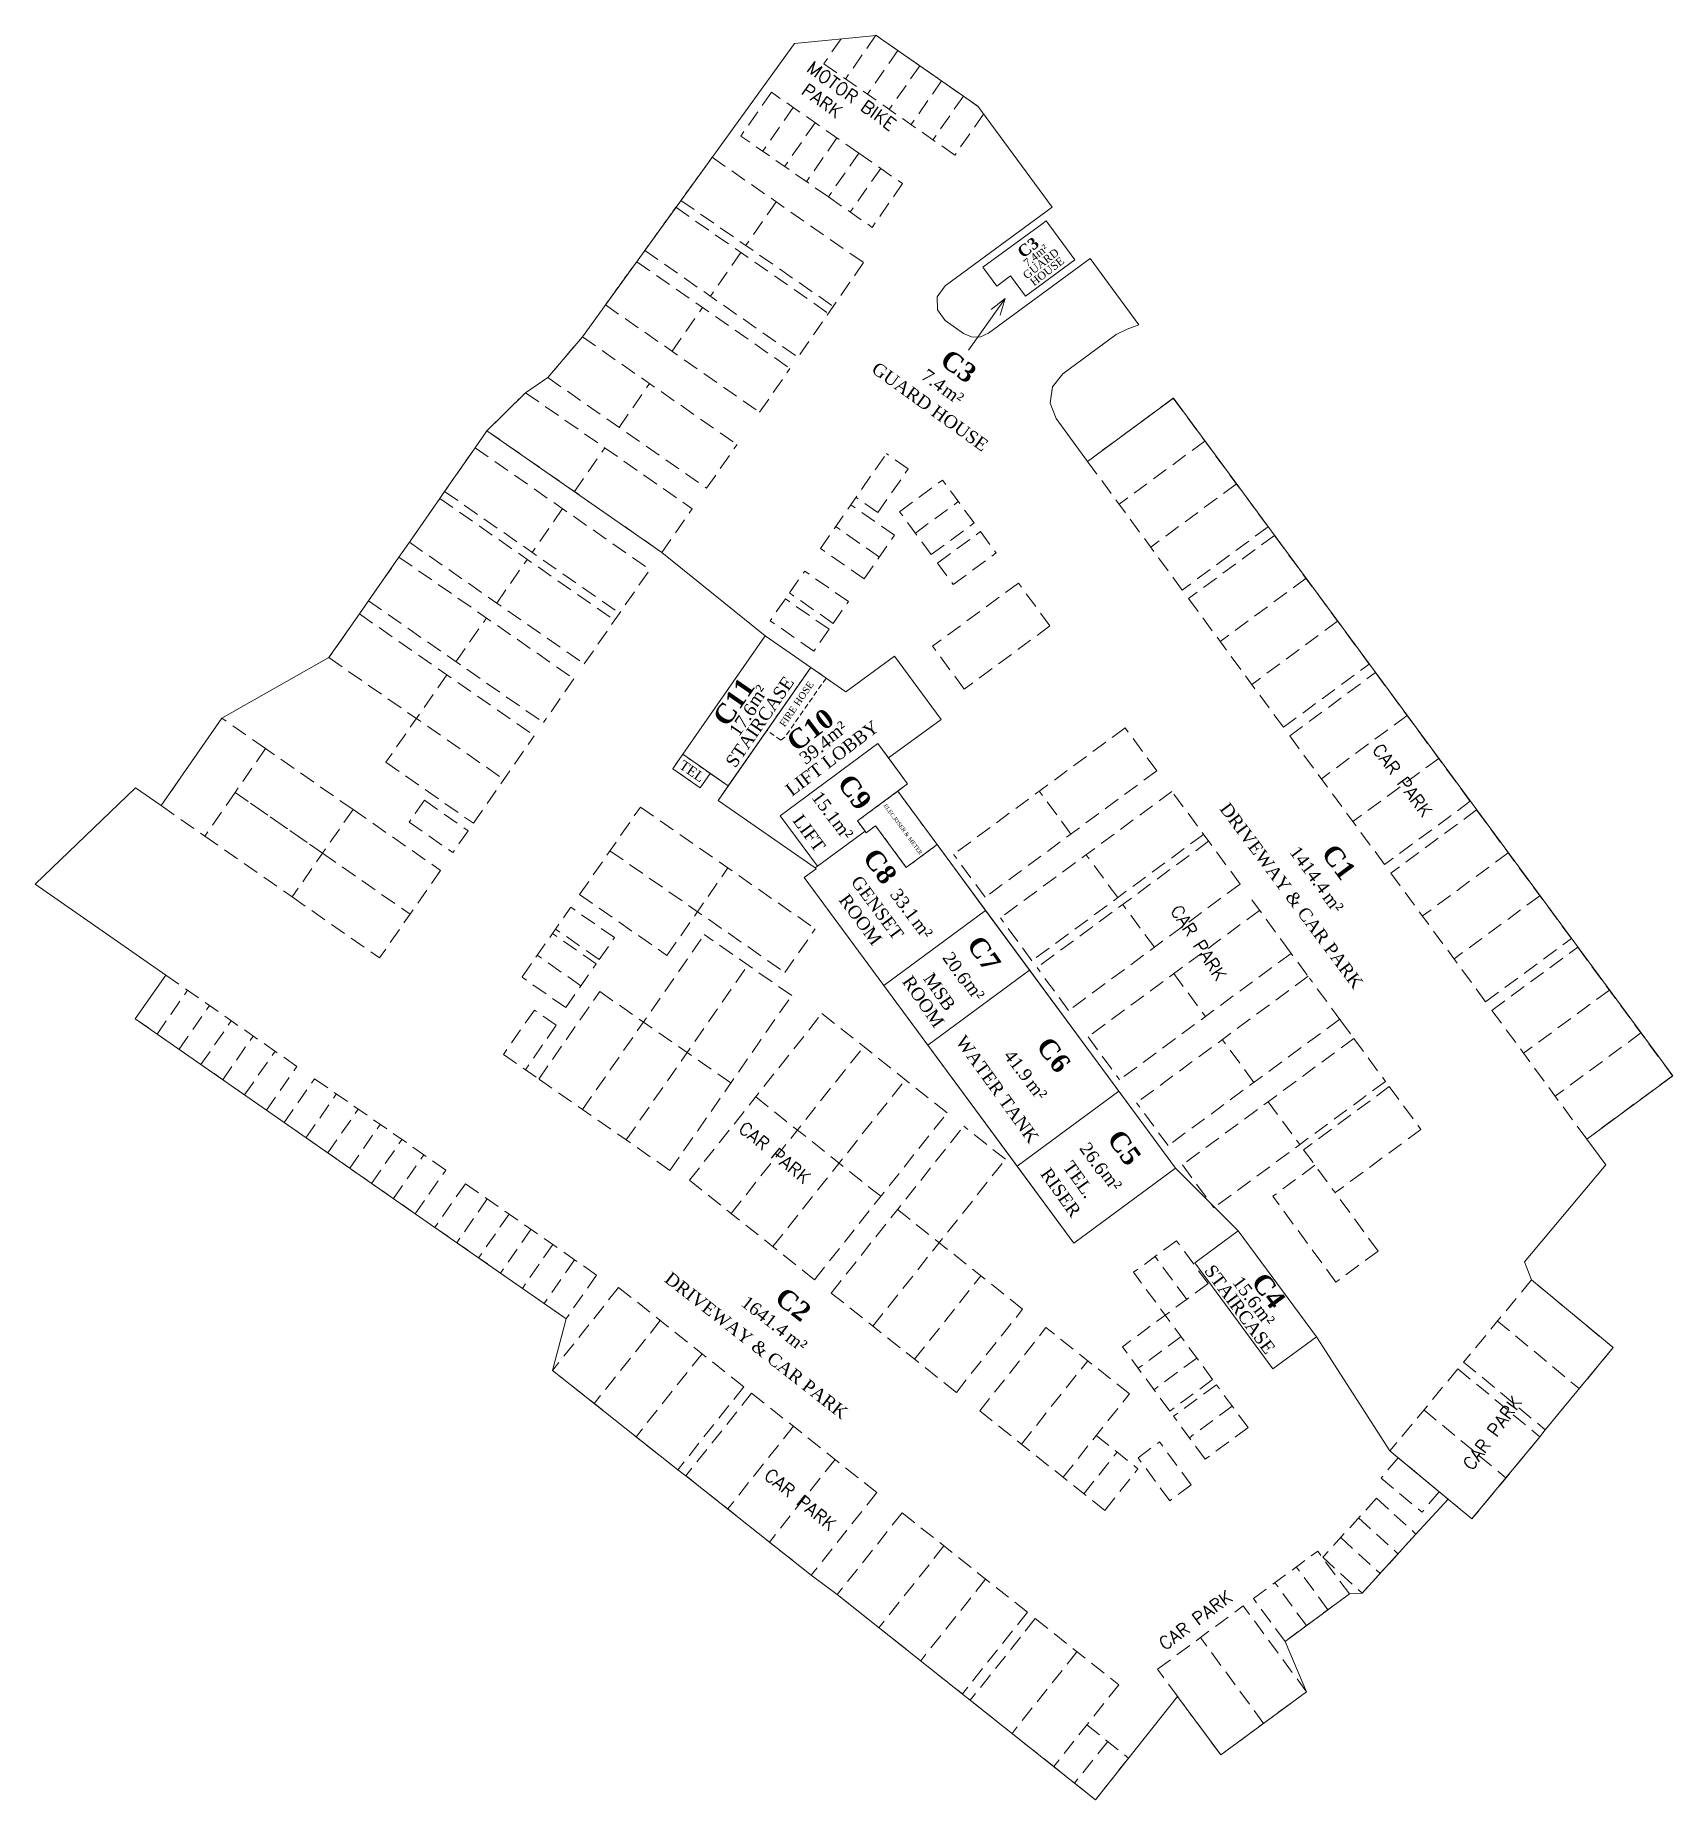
# Model space of a CAD drawing. Extents: x 2072572 to 2072648.8, y 5164925.4 to 5165008.2.
import ezdxf
from ezdxf.enums import TextEntityAlignment as Align

# ---------------------------------------------------------------- set-up
doc = ezdxf.new("R2010")
doc.units = 0
doc.header["$MEASUREMENT"] = 0
doc.linetypes.add('DASHED2', pattern=[0.375, 0.25, -0.125])
doc.linetypes.add('HIDDEN', pattern=[0.375, 0.25, -0.125])
for name, color, linetype, lineweight in [('COMMON', 2, 'CONTINUOUS', 15), ('COMMON_AREA', 7, 'CONTINUOUS', 15), ('COMMON_DECS', 7, 'CONTINUOUS', 15), ('COMMON_NO', 7, 'CONTINUOUS', 15), ('M2', 7, 'CONTINUOUS', 15), ('NON_PROMINENT_COMMON', 7, 'DASHED2', 15), ('TEXT_COMMON', 7, 'CONTINUOUS', 15)]:
    doc.layers.add(name, color=color, linetype=linetype, lineweight=lineweight)
doc.styles.add('Text', font='ROMANS.SHX', dxfattribs={"height": 0.15})
doc.styles.add('TIMESROMAN-B', font='timesbd.ttf')
doc.styles.add('TIMESROMAN-R', font='times.ttf')

msp = doc.modelspace()

# ---------------------------------------------------------------- linework, layer by layer
at = {"layer": 'COMMON', "elevation": 15.35, "flags": 128}
for points in [[(2072606.213, 5164980.062), (2072608.347, 5164978.577), (2072609.065, 5164978.077), (2072609.999, 5164977.426), (2072612.276, 5164979.103), (2072614.463, 5164976.134), (2072611.993, 5164974.328), (2072612.894, 5164973.106), (2072612.431, 5164972.765), (2072625.466, 5164955.073), (2072628.406, 5164952.135), (2072632.075, 5164947.155), (2072635.527, 5164941.81), (2072639.377, 5164938.619), (2072642.568, 5164942.469), (2072642.813, 5164942.805), (2072646.004, 5164946.655), (2072642.173, 5164949.829), (2072641.845, 5164950.676), (2072645.657, 5164955.236), (2072644.772, 5164956.44), (2072648.797, 5164959.406), (2072625.366, 5164991.206), (2072621.341, 5164988.24), (2072619.858, 5164990.253), (2072619.575, 5164990.976), (2072619.691, 5164991.744), (2072620.176, 5164992.35), (2072622.677, 5164994.193), (2072622.677, 5164994.193), (2072622.677, 5164994.193), (2072623.201, 5164994.446), (2072623.747, 5164994.647), (2072621.452, 5164997.762), (2072616.689, 5164994.253), (2072616.282, 5164994.076), (2072615.884, 5164994.081), (2072615.519, 5164994.241), (2072614.658, 5164994.849), (2072614.288, 5164995.347), (2072614.282, 5164995.967), (2072614.649, 5164996.476), (2072619.672, 5165000.177), (2072616.183, 5165004.913), (2072611.415, 5165008.233), (2072607.586, 5165007.853), (2072607.586, 5165007.853), (2072597.63, 5164994.086), (2072596.003, 5164992.172), (2072594.964, 5164991.464), (2072593.151, 5164989.68), (2072593.151, 5164989.68), (2072601.358, 5164983.966)], [(2072619.19, 5164999.377), (2072616.42, 5164997.354), (2072617.072, 5164996.469), (2072617.728, 5164996.952), (2072618.431, 5164995.998), (2072620.742, 5164997.7), (2072619.395, 5164999.528), (2072619.19, 5164999.377)], [(2072604.001, 5164972.335), (2072608.551, 5164969.168), (2072608.557, 5164969.172), (2072608.595, 5164969.119), (2072608.044, 5164968.713), (2072620.687, 5164951.553), (2072625.466, 5164955.073), (2072628.406, 5164952.135), (2072626.37, 5164950.634), (2072630.038, 5164945.655), (2072632.075, 5164947.155), (2072635.527, 5164941.81), (2072635.912, 5164941.491), (2072637.837, 5164939.896), (2072638.254, 5164939.55), (2072636.748, 5164937.901), (2072634.219, 5164935.132), (2072633.622, 5164935.095), (2072630.603, 5164932.871), (2072631.611, 5164930.508), (2072627.586, 5164927.542), (2072625.56, 5164930.291), (2072621.707, 5164925.441), (2072609.59, 5164935.069), (2072608.365, 5164935.976), (2072602.492, 5164940.642), (2072602.105, 5164940.918), (2072596.233, 5164945.584), (2072596.863, 5164948.009), (2072590.708, 5164952.294), (2072589.788, 5164952.936), (2072583.632, 5164957.221), (2072582.804, 5164957.798), (2072576.649, 5164962.083), (2072578.077, 5164964.135), (2072571.955, 5164968.397), (2072576.664, 5164972.917), (2072577.856, 5164972.087), (2072580.713, 5164976.191), (2072585.737, 5164979.032), (2072587.166, 5164981.083), (2072587.594, 5164981.698), (2072589.022, 5164983.75), (2072589.509, 5164984.448), (2072590.937, 5164986.5), (2072591.166, 5164986.828), (2072592.594, 5164988.88), (2072593.151, 5164989.68), (2072601.358, 5164983.966), (2072606.213, 5164980.062), (2072602.339, 5164974.498), (2072601.867, 5164973.821), (2072603.156, 5164972.924), (2072603.627, 5164973.601), (2072604.473, 5164973.012)], [(2072606.213, 5164980.062), (2072608.347, 5164978.577), (2072604.473, 5164973.012), (2072602.339, 5164974.498), (2072606.213, 5164980.062)], [(2072608.551, 5164969.168), (2072604.001, 5164972.335), (2072608.347, 5164978.577), (2072609.999, 5164977.426), (2072612.276, 5164979.103), (2072614.463, 5164976.134), (2072611.993, 5164974.328), (2072611.5, 5164974.998), (2072606.911, 5164971.617), (2072608.661, 5164969.242), (2072608.551, 5164969.168)], [(2072606.911, 5164971.617), (2072611.5, 5164974.998), (2072612.894, 5164973.106), (2072610.539, 5164971.371), (2072610.895, 5164970.888), (2072608.661, 5164969.242)], [(2072616.553, 5164967.17), (2072614.279, 5164970.257), (2072612.829, 5164969.189), (2072611.389, 5164971.144), (2072610.947, 5164970.817), (2072610.895, 5164970.888), (2072608.661, 5164969.242), (2072608.557, 5164969.172), (2072608.595, 5164969.119), (2072608.044, 5164968.713), (2072611.775, 5164963.649)], [(2072613.838, 5164960.849), (2072611.775, 5164963.649), (2072616.553, 5164967.17), (2072618.616, 5164964.37), (2072613.838, 5164960.849)], [(2072618.027, 5164955.163), (2072622.805, 5164958.684), (2072618.616, 5164964.37), (2072613.838, 5164960.849), (2072618.027, 5164955.163)], [(2072622.805, 5164958.684), (2072618.027, 5164955.163), (2072620.687, 5164951.553), (2072625.466, 5164955.073), (2072622.805, 5164958.684)], [(2072630.038, 5164945.655), (2072632.075, 5164947.155), (2072628.406, 5164952.135), (2072626.37, 5164950.634)]]:
    msp.add_lwpolyline(points, close=True, dxfattribs=at)
at = {"layer": 'NON_PROMINENT_COMMON', "linetype": 'HIDDEN', "ltscale": 3}
for p, q in [((2072609.771, 5165008.073, 8.48), (2072608.953, 5165006.899, 8.48)), ((2072609.771, 5165008.073, 8.48), (2072608.953, 5165006.899, 8.48)), ((2072611.408, 5165008.236, 8.48), (2072609.979, 5165006.184, 8.48)), ((2072611.408, 5165008.236, 8.48), (2072609.979, 5165006.184, 8.48)), ((2072616.176, 5165004.916, 8.48), (2072611.408, 5165008.236, 8.48)), ((2072612.433, 5165007.522, 8.48), (2072611.005, 5165005.47, 8.48)), ((2072612.433, 5165007.522, 8.48), (2072611.005, 5165005.47, 8.48)), ((2072615.108, 5165002.613, 8.48), (2072608.953, 5165006.899, 8.48)), ((2072613.459, 5165006.808, 8.48), (2072612.031, 5165004.756, 8.48)), ((2072613.459, 5165006.808, 8.48), (2072612.031, 5165004.756, 8.48)), ((2072606.499, 5165005.561, 8.48), (2072605.071, 5165003.509, 8.48)), ((2072606.499, 5165005.561, 8.48), (2072605.071, 5165003.509, 8.48)), ((2072610.602, 5165002.704, 8.48), (2072606.499, 5165005.561, 8.48)), ((2072614.485, 5165006.093, 8.48), (2072613.057, 5165004.042, 8.48)), ((2072614.485, 5165006.093, 8.48), (2072613.057, 5165004.042, 8.48)), ((2072607.525, 5165004.847, 8.48), (2072606.096, 5165002.795, 8.48)), ((2072607.525, 5165004.847, 8.48), (2072606.096, 5165002.795, 8.48)), ((2072615.511, 5165005.379, 8.48), (2072614.083, 5165003.327, 8.48)), ((2072615.511, 5165005.379, 8.48), (2072614.083, 5165003.327, 8.48)), ((2072608.551, 5165004.133, 8.48), (2072607.122, 5165002.081, 8.48)), ((2072608.551, 5165004.133, 8.48), (2072607.122, 5165002.081, 8.48)), ((2072616.452, 5165004.542, 8.48), (2072615.108, 5165002.613, 8.48)), ((2072616.452, 5165004.542, 8.48), (2072615.108, 5165002.613, 8.48)), ((2072609.174, 5165000.652, 8.48), (2072605.071, 5165003.509, 8.48)), ((2072609.577, 5165003.418, 8.48), (2072608.148, 5165001.367, 8.48)), ((2072609.577, 5165003.418, 8.48), (2072608.148, 5165001.367, 8.48)), ((2072603.72, 5165002.515, 8.48), (2072610.827, 5164997.567, 8.48)), ((2072610.602, 5165002.704, 8.48), (2072609.174, 5165000.652, 8.48)), ((2072610.602, 5165002.704, 8.48), (2072609.174, 5165000.652, 8.48)), ((2072610.602, 5165002.704, 8.48), (2072609.174, 5165000.652, 8.48)), ((2072610.602, 5165002.704, 8.48), (2072612.654, 5165001.276, 8.48)), ((2072611.628, 5165001.99, 8.48), (2072610.2, 5164999.938, 8.48)), ((2072609.174, 5165000.652, 8.48), (2072611.226, 5164999.224, 8.48)), ((2072612.654, 5165001.276, 8.48), (2072611.226, 5164999.224, 8.48)), ((2072602.022, 5165000.164, 8.48), (2072609.17, 5164995.187, 8.48)), ((2072602.256, 5165000.489, 8.48), (2072609.399, 5164995.515, 8.48)), ((2072606.724, 5165000.424, 8.48), (2072605.296, 5164998.372, 8.48)), ((2072600.557, 5164998.138, 8.48), (2072607.742, 5164993.135, 8.48)), ((2072600.178, 5164997.613, 8.48), (2072607.372, 5164992.604, 8.48)), ((2072605.067, 5164998.044, 8.48), (2072603.639, 5164995.992, 8.48)), ((2072610.827, 5164997.567, 8.48), (2072607.62, 5164992.961, 8.48)), ((2072598.713, 5164995.586, 8.48), (2072605.943, 5164990.552, 8.48)), ((2072601.84, 5164993.409, 8.48), (2072603.269, 5164995.461, 8.48)), ((2072596.003, 5164992.172, 8.48), (2072597.63, 5164994.086, 8.48)), ((2072597.63, 5164994.086, 8.48), (2072604.886, 5164989.034, 8.48)), ((2072605.943, 5164990.552, 8.48), (2072607.372, 5164992.604, 8.48)), ((2072596.003, 5164992.172, 8.48), (2072603.458, 5164986.982, 8.48)), ((2072599.354, 5164989.839, 8.48), (2072600.783, 5164991.891, 8.48)), ((2072594.964, 5164991.464, 8.48), (2072602.787, 5164986.018, 8.48)), ((2072625.36, 5164991.21, 8.48), (2072621.335, 5164988.244, 8.48)), ((2072629.808, 5164985.171, 8.48), (2072625.359, 5164991.209, 8.48)), ((2072593.151, 5164989.68, 8.48), (2072601.358, 5164983.966, 8.48)), ((2072603.458, 5164986.982, 8.48), (2072604.886, 5164989.034, 8.48)), ((2072626.843, 5164989.197, 8.48), (2072622.818, 5164986.231, 8.48)), ((2072592.594, 5164988.88, 8.48), (2072591.166, 5164986.828, 8.48)), ((2072592.594, 5164988.88, 8.48), (2072600.801, 5164983.166, 8.48)), ((2072597.255, 5164986.823, 8.48), (2072598.683, 5164988.875, 8.48)), ((2072597.255, 5164986.823, 8.48), (2072598.683, 5164988.875, 8.48)), ((2072608.801, 5164984.155, 8.48), (2072611.899, 5164988.605, 8.48)), ((2072612.925, 5164987.891, 8.48), (2072611.899, 5164988.605, 8.48)), ((2072625.782, 5164982.205, 8.48), (2072621.334, 5164988.243, 8.48)), ((2072611.496, 5164985.839, 8.48), (2072612.925, 5164987.891, 8.48)), ((2072612.517, 5164985.881, 8.48), (2072614.53, 5164987.364, 8.48)), ((2072616.013, 5164985.352, 8.48), (2072614.53, 5164987.364, 8.48)), ((2072591.166, 5164986.828, 8.48), (2072599.372, 5164981.114, 8.48)), ((2072611.496, 5164985.839, 8.48), (2072610.47, 5164986.553, 8.48)), ((2072628.326, 5164987.184, 8.48), (2072624.3, 5164984.218, 8.48)), ((2072589.509, 5164984.448, 8.48), (2072590.937, 5164986.5, 8.48)), ((2072590.937, 5164986.5, 8.48), (2072599.144, 5164980.786, 8.48)), ((2072596.698, 5164986.023, 8.48), (2072595.269, 5164983.971, 8.48)), ((2072601.358, 5164983.966, 8.48), (2072602.787, 5164986.018, 8.48)), ((2072612.281, 5164984.778, 8.48), (2072610.229, 5164986.207, 8.48)), ((2072614, 5164983.869, 8.48), (2072612.517, 5164985.881, 8.48)), ((2072613.259, 5164984.875, 8.48), (2072615.271, 5164986.358, 8.48)), ((2072611.567, 5164983.752, 8.48), (2072609.515, 5164985.181, 8.48)), ((2072614, 5164983.869, 8.48), (2072616.013, 5164985.352, 8.48)), ((2072614.295, 5164983.468, 8.48), (2072616.308, 5164984.951, 8.48)), ((2072616.308, 5164984.951, 8.48), (2072617.049, 5164983.945, 8.48)), ((2072629.809, 5164985.171, 8.48), (2072625.783, 5164982.206, 8.48)), ((2072629.809, 5164985.171, 8.48), (2072625.783, 5164982.206, 8.48)), ((2072589.509, 5164984.448, 8.48), (2072597.715, 5164978.734, 8.48)), ((2072610.852, 5164982.727, 8.48), (2072608.801, 5164984.155, 8.48)), ((2072610.852, 5164982.727, 8.48), (2072612.281, 5164984.778, 8.48)), ((2072630.105, 5164984.769, 8.48), (2072626.08, 5164981.803, 8.48)), ((2072630.104, 5164984.768, 8.48), (2072634.553, 5164978.73, 8.48)), ((2072587.594, 5164981.698, 8.48), (2072589.022, 5164983.75, 8.48)), ((2072589.022, 5164983.75, 8.48), (2072597.229, 5164978.036, 8.48)), ((2072593.612, 5164981.591, 8.48), (2072595.041, 5164983.643, 8.48)), ((2072614.295, 5164983.468, 8.48), (2072615.037, 5164982.462, 8.48)), ((2072615.037, 5164982.462, 8.48), (2072617.049, 5164983.945, 8.48)), ((2072597.715, 5164978.734, 8.48), (2072600.735, 5164983.072, 8.48)), ((2072607.347, 5164982.068, 8.48), (2072608.061, 5164983.093, 8.48)), ((2072610.113, 5164981.665, 8.48), (2072608.061, 5164983.093, 8.48)), ((2072618.089, 5164982.534, 8.48), (2072614.064, 5164979.568, 8.48)), ((2072619.572, 5164980.521, 8.48), (2072618.089, 5164982.534, 8.48)), ((2072631.588, 5164982.756, 8.48), (2072627.563, 5164979.79, 8.48)), ((2072587.594, 5164981.698, 8.48), (2072595.801, 5164975.984, 8.48)), ((2072607.155, 5164981.792, 8.48), (2072606.441, 5164980.766, 8.48)), ((2072609.207, 5164980.363, 8.48), (2072607.155, 5164981.792, 8.48)), ((2072609.399, 5164980.639, 8.48), (2072607.347, 5164982.068, 8.48)), ((2072609.399, 5164980.639, 8.48), (2072610.113, 5164981.665, 8.48)), ((2072626.079, 5164981.802, 8.48), (2072630.528, 5164975.764, 8.48)), ((2072587.166, 5164981.083, 8.48), (2072585.737, 5164979.032, 8.48)), ((2072587.166, 5164981.083, 8.48), (2072595.373, 5164975.369, 8.48)), ((2072591.697, 5164978.841, 8.48), (2072593.126, 5164980.893, 8.48)), ((2072608.492, 5164979.337, 8.48), (2072606.441, 5164980.766, 8.48)), ((2072633.071, 5164980.744, 8.48), (2072629.046, 5164977.778, 8.48)), ((2072609.207, 5164980.363, 8.48), (2072608.492, 5164979.337, 8.48)), ((2072619.572, 5164980.521, 8.48), (2072615.546, 5164977.555, 8.48)), ((2072615.546, 5164977.555, 8.48), (2072614.064, 5164979.568, 8.48)), ((2072585.737, 5164979.032, 8.48), (2072593.944, 5164973.318, 8.48)), ((2072591.269, 5164978.226, 8.48), (2072588.412, 5164974.123, 8.48)), ((2072630.529, 5164975.765, 8.48), (2072634.554, 5164978.731, 8.48)), ((2072630.825, 5164975.362, 8.48), (2072634.851, 5164978.328, 8.48)), ((2072639.298, 5164972.289, 8.48), (2072634.85, 5164978.328, 8.48)), ((2072597.229, 5164978.036, 8.48), (2072595.801, 5164975.984, 8.48)), ((2072636.333, 5164976.316, 8.48), (2072632.308, 5164973.35, 8.48)), ((2072592.516, 5164971.266, 8.48), (2072595.373, 5164975.369, 8.48)), ((2072623.099, 5164975.734, 8.48), (2072615.048, 5164969.802, 8.48)), ((2072624.582, 5164973.721, 8.48), (2072623.099, 5164975.734, 8.48)), ((2072635.273, 5164969.324, 8.48), (2072630.824, 5164975.362, 8.48)), ((2072588.412, 5164974.123, 8.48), (2072592.516, 5164971.266, 8.48)), ((2072637.816, 5164974.303, 8.48), (2072633.791, 5164971.337, 8.48)), ((2072624.582, 5164973.721, 8.48), (2072616.531, 5164967.79, 8.48)), ((2072625.295, 5164972.753, 8.48), (2072617.244, 5164966.821, 8.48)), ((2072620.556, 5164970.755, 8.48), (2072619.073, 5164972.768, 8.48)), ((2072628.498, 5164968.406, 8.48), (2072625.295, 5164972.753, 8.48)), ((2072577.856, 5164972.087, 8.48), (2072579.908, 5164970.659, 8.48)), ((2072586.868, 5164971.905, 8.48), (2072584.011, 5164967.802, 8.48)), ((2072586.868, 5164971.905, 8.48), (2072590.972, 5164969.048, 8.48)), ((2072590.215, 5164972.337, 8.48), (2072589.501, 5164971.312, 8.48)), ((2072590.215, 5164972.337, 8.48), (2072592.267, 5164970.909, 8.48)), ((2072597.496, 5164967.918, 8.48), (2072600.353, 5164972.021, 8.48)), ((2072600.353, 5164972.021, 8.48), (2072608.559, 5164966.307, 8.48)), ((2072639.299, 5164972.29, 8.48), (2072635.274, 5164969.324, 8.48)), ((2072639.596, 5164971.888, 8.48), (2072635.57, 5164968.922, 8.48)), ((2072639.595, 5164971.887, 8.48), (2072644.043, 5164965.849, 8.48)), ((2072589.501, 5164971.312, 8.48), (2072591.553, 5164969.883, 8.48)), ((2072592.267, 5164970.909, 8.48), (2072591.553, 5164969.883, 8.48)), ((2072598.924, 5164969.97, 8.48), (2072607.131, 5164964.256, 8.48)), ((2072626.778, 5164970.74, 8.48), (2072618.727, 5164964.809, 8.48)), ((2072627.015, 5164970.418, 8.48), (2072618.964, 5164964.487, 8.48)), ((2072585.44, 5164969.853, 8.48), (2072589.543, 5164966.997, 8.48)), ((2072601.599, 5164965.061, 8.48), (2072604.456, 5164969.164, 8.48)), ((2072616.531, 5164967.79, 8.48), (2072615.048, 5164969.802, 8.48)), ((2072622.753, 5164967.775, 8.48), (2072621.27, 5164969.787, 8.48)), ((2072641.079, 5164969.875, 8.48), (2072637.053, 5164966.909, 8.48)), ((2072590.972, 5164969.048, 8.48), (2072588.115, 5164964.945, 8.48)), ((2072628.498, 5164968.406, 8.48), (2072620.447, 5164962.474, 8.48)), ((2072635.569, 5164968.921, 8.48), (2072640.018, 5164962.883, 8.48)), ((2072584.011, 5164967.802, 8.48), (2072588.115, 5164964.945, 8.48)), ((2072597.496, 5164967.918, 8.48), (2072601.599, 5164965.061, 8.48)), ((2072629.047, 5164967.661, 8.48), (2072630.53, 5164965.648, 8.48)), ((2072642.562, 5164967.862, 8.48), (2072638.536, 5164964.896, 8.48)), ((2072594.81, 5164964.06, 8.48), (2072597.067, 5164967.302, 8.48)), ((2072599.133, 5164965.894, 8.48), (2072597.081, 5164967.323, 8.48)), ((2072618.727, 5164964.809, 8.48), (2072617.244, 5164966.821, 8.48)), ((2072629.409, 5164967.17, 8.48), (2072621.358, 5164961.238, 8.48)), ((2072624.473, 5164965.44, 8.48), (2072622.99, 5164967.453, 8.48)), ((2072598.276, 5164964.663, 8.48), (2072596.224, 5164966.092, 8.48)), ((2072598.419, 5164964.868, 8.48), (2072596.367, 5164966.297, 8.48)), ((2072597.636, 5164957.828, 8.48), (2072603.35, 5164966.035, 8.48)), ((2072598.419, 5164964.868, 8.48), (2072599.133, 5164965.894, 8.48)), ((2072607.453, 5164963.178, 8.48), (2072603.35, 5164966.035, 8.48)), ((2072607.131, 5164964.256, 8.48), (2072608.559, 5164966.307, 8.48)), ((2072640.019, 5164962.884, 8.48), (2072644.044, 5164965.849, 8.48)), ((2072597.562, 5164963.637, 8.48), (2072595.51, 5164965.066, 8.48)), ((2072630.891, 5164965.157, 8.48), (2072622.841, 5164959.226, 8.48)), ((2072630.53, 5164965.648, 8.48), (2072631.746, 5164963.998, 8.48)), ((2072640.316, 5164962.481, 8.48), (2072644.341, 5164965.447, 8.48)), ((2072648.789, 5164959.408, 8.48), (2072644.34, 5164965.446, 8.48)), ((2072596.847, 5164962.611, 8.48), (2072598.276, 5164964.663, 8.48)), ((2072599.688, 5164956.4, 8.48), (2072605.401, 5164964.607, 8.48)), ((2072620.447, 5164962.474, 8.48), (2072618.964, 5164964.487, 8.48)), ((2072625.383, 5164964.204, 8.48), (2072626.866, 5164962.191, 8.48)), ((2072577.675, 5164961.369, 8.48), (2072579.103, 5164963.421, 8.48)), ((2072578.077, 5164964.135, 8.48), (2072584.232, 5164959.849, 8.48)), ((2072596.847, 5164962.611, 8.48), (2072594.796, 5164964.04, 8.48)), ((2072595.584, 5164959.257, 8.48), (2072598.441, 5164963.36, 8.48)), ((2072604.596, 5164959.075, 8.48), (2072598.441, 5164963.36, 8.48)), ((2072631.686, 5164964.078, 8.48), (2072623.635, 5164958.147, 8.48)), ((2072633.229, 5164961.985, 8.48), (2072631.746, 5164963.998, 8.48)), ((2072645.824, 5164963.434, 8.48), (2072641.799, 5164960.468, 8.48)), ((2072578.701, 5164960.655, 8.48), (2072580.129, 5164962.706, 8.48)), ((2072595.376, 5164962.494, 8.48), (2072593.926, 5164960.411, 8.48)), ((2072596.402, 5164961.779, 8.48), (2072595.376, 5164962.494, 8.48)), ((2072601.739, 5164954.972, 8.48), (2072607.453, 5164963.178, 8.48)), ((2072644.764, 5164956.443, 8.48), (2072640.285, 5164962.521, 8.48)), ((2072576.649, 5164962.083, 8.48), (2072582.804, 5164957.798, 8.48)), ((2072579.726, 5164959.94, 8.48), (2072581.155, 5164961.992, 8.48)), ((2072596.402, 5164961.779, 8.48), (2072594.939, 5164959.678, 8.48)), ((2072602.652, 5164954.506, 8.48), (2072608.873, 5164962.336, 8.48)), ((2072614.745, 5164957.67, 8.48), (2072608.873, 5164962.336, 8.48)), ((2072633.169, 5164962.066, 8.48), (2072625.118, 5164956.134, 8.48)), ((2072633.229, 5164961.985, 8.48), (2072633.777, 5164961.24, 8.48)), ((2072580.752, 5164959.226, 8.48), (2072582.181, 5164961.278, 8.48)), ((2072621.358, 5164961.238, 8.48), (2072622.841, 5164959.226, 8.48)), ((2072633.836, 5164961.16, 8.48), (2072625.786, 5164955.228, 8.48)), ((2072629.144, 5164959.1, 8.48), (2072627.661, 5164961.112, 8.48)), ((2072633.836, 5164961.16, 8.48), (2072635.319, 5164959.147, 8.48)), ((2072647.307, 5164961.421, 8.48), (2072643.281, 5164958.456, 8.48)), ((2072581.778, 5164958.512, 8.48), (2072583.207, 5164960.564, 8.48)), ((2072595.461, 5164959.343, 8.48), (2072593.926, 5164960.411, 8.48)), ((2072604.61, 5164952.951, 8.48), (2072610.831, 5164960.78, 8.48)), ((2072582.804, 5164957.798, 8.48), (2072584.232, 5164959.849, 8.48)), ((2072583.632, 5164957.221, 8.48), (2072585.061, 5164959.273, 8.48)), ((2072585.061, 5164959.273, 8.48), (2072591.216, 5164954.987, 8.48)), ((2072601.739, 5164954.972, 8.48), (2072595.623, 5164959.23, 8.48)), ((2072606.567, 5164951.396, 8.48), (2072612.788, 5164959.225, 8.48)), ((2072648.79, 5164959.409, 8.48), (2072644.764, 5164956.443, 8.48)), ((2072584.658, 5164956.507, 8.48), (2072586.087, 5164958.558, 8.48)), ((2072611.635, 5164953.755, 8.48), (2072605.763, 5164958.421, 8.48)), ((2072635.319, 5164959.147, 8.48), (2072627.268, 5164953.216, 8.48)), ((2072635.497, 5164958.906, 8.48), (2072631.472, 5164955.94, 8.48)), ((2072635.497, 5164958.906, 8.48), (2072636.98, 5164956.893, 8.48)), ((2072585.684, 5164955.792, 8.48), (2072587.113, 5164957.844, 8.48)), ((2072608.524, 5164949.841, 8.48), (2072614.745, 5164957.67, 8.48)), ((2072625.118, 5164956.134, 8.48), (2072623.635, 5164958.147, 8.48)), ((2072629.811, 5164958.194, 8.48), (2072631.294, 5164956.181, 8.48)), ((2072583.632, 5164957.221, 8.48), (2072589.788, 5164952.936, 8.48)), ((2072586.71, 5164955.078, 8.48), (2072588.138, 5164957.13, 8.48)), ((2072609.307, 5164949.218, 8.48), (2072615.528, 5164957.048, 8.48)), ((2072617.486, 5164955.493, 8.48), (2072615.528, 5164957.048, 8.48)), ((2072636.98, 5164956.893, 8.48), (2072632.955, 5164953.927, 8.48)), ((2072587.736, 5164954.364, 8.48), (2072589.164, 5164956.416, 8.48)), ((2072631.472, 5164955.94, 8.48), (2072632.955, 5164953.927, 8.48)), ((2072588.762, 5164953.65, 8.48), (2072590.19, 5164955.701, 8.48)), ((2072611.265, 5164947.663, 8.48), (2072617.486, 5164955.493, 8.48)), ((2072625.786, 5164955.228, 8.48), (2072627.268, 5164953.216, 8.48)), ((2072632.008, 5164955.213, 8.48), (2072630.029, 5164953.755, 8.48)), ((2072589.788, 5164952.936, 8.48), (2072591.216, 5164954.987, 8.48)), ((2072592.137, 5164954.346, 8.48), (2072590.708, 5164952.294, 8.48)), ((2072598.292, 5164950.061, 8.48), (2072592.137, 5164954.346, 8.48)), ((2072608.524, 5164949.841, 8.48), (2072602.652, 5164954.506, 8.48)), ((2072593.163, 5164953.632, 8.48), (2072591.734, 5164951.58, 8.48)), ((2072632.995, 5164949.73, 8.48), (2072630.029, 5164953.755, 8.48)), ((2072634.973, 5164951.187, 8.48), (2072632.955, 5164953.927, 8.48)), ((2072594.189, 5164952.918, 8.48), (2072592.76, 5164950.866, 8.48)), ((2072618.29, 5164948.467, 8.48), (2072612.418, 5164953.133, 8.48)), ((2072596.863, 5164948.009, 8.48), (2072590.708, 5164952.294, 8.48)), ((2072595.214, 5164952.203, 8.48), (2072593.786, 5164950.152, 8.48)), ((2072596.24, 5164951.489, 8.48), (2072594.812, 5164949.437, 8.48)), ((2072625.511, 5164951.672, 8.48), (2072623.499, 5164950.19, 8.48)), ((2072625.988, 5164948.918, 8.48), (2072624.505, 5164950.931, 8.48)), ((2072626.994, 5164949.66, 8.48), (2072625.511, 5164951.672, 8.48)), ((2072634.973, 5164951.187, 8.48), (2072632.995, 5164949.73, 8.48)), ((2072597.266, 5164950.775, 8.48), (2072595.838, 5164948.723, 8.48)), ((2072627.206, 5164945.158, 8.48), (2072623.499, 5164950.19, 8.48)), ((2072599.329, 5164949.481, 8.48), (2072596.233, 5164945.584, 8.48)), ((2072598.292, 5164950.061, 8.48), (2072596.863, 5164948.009, 8.48)), ((2072605.201, 5164944.815, 8.48), (2072599.329, 5164949.481, 8.48)), ((2072613.222, 5164946.108, 8.48), (2072616.333, 5164950.023, 8.48)), ((2072626.994, 5164949.66, 8.48), (2072622.969, 5164946.694, 8.48)), ((2072642.173, 5164949.829, 8.48), (2072638.982, 5164945.979, 8.48)), ((2072642.173, 5164949.829, 8.48), (2072646.004, 5164946.655, 8.48)), ((2072615.179, 5164944.553, 8.48), (2072609.307, 5164949.218, 8.48)), ((2072615.179, 5164944.553, 8.48), (2072618.29, 5164948.467, 8.48)), ((2072601.286, 5164947.925, 8.48), (2072598.19, 5164944.029, 8.48)), ((2072616.276, 5164943.682, 8.48), (2072619.386, 5164947.596, 8.48)), ((2072623.301, 5164944.486, 8.48), (2072619.386, 5164947.596, 8.48)), ((2072640.558, 5164947.92, 8.48), (2072644.408, 5164944.73, 8.48)), ((2072625.723, 5164947.17, 8.48), (2072623.71, 5164945.688, 8.48)), ((2072603.243, 5164946.37, 8.48), (2072600.147, 5164942.474, 8.48)), ((2072618.233, 5164942.127, 8.48), (2072621.343, 5164946.041, 8.48)), ((2072625.193, 5164943.675, 8.48), (2072622.969, 5164946.694, 8.48)), ((2072626.464, 5164946.164, 8.48), (2072624.452, 5164944.681, 8.48)), ((2072638.982, 5164945.979, 8.48), (2072642.813, 5164942.805, 8.48)), ((2072646.004, 5164946.655, 8.48), (2072642.813, 5164942.805, 8.48)), ((2072602.105, 5164940.918, 8.48), (2072596.233, 5164945.584, 8.48)), ((2072627.206, 5164945.158, 8.48), (2072625.193, 5164943.675, 8.48)), ((2072638.718, 5164945.66, 8.48), (2072635.527, 5164941.81, 8.48)), ((2072638.718, 5164945.66, 8.48), (2072642.568, 5164942.469, 8.48)), ((2072605.201, 5164944.815, 8.48), (2072602.105, 5164940.918, 8.48)), ((2072605.573, 5164944.519, 8.48), (2072602.492, 5164940.642, 8.48)), ((2072611.445, 5164939.853, 8.48), (2072605.573, 5164944.519, 8.48)), ((2072620.19, 5164940.571, 8.48), (2072623.301, 5164944.486, 8.48)), ((2072627.384, 5164944.916, 8.48), (2072625.371, 5164943.433, 8.48)), ((2072628.867, 5164942.903, 8.48), (2072627.384, 5164944.916, 8.48)), ((2072616.276, 5164943.682, 8.48), (2072622.148, 5164939.016, 8.48)), ((2072628.125, 5164943.91, 8.48), (2072626.113, 5164942.427, 8.48)), ((2072637.122, 5164943.735, 8.48), (2072640.972, 5164940.544, 8.48)), ((2072607.531, 5164942.964, 8.48), (2072604.45, 5164939.086, 8.48)), ((2072626.854, 5164941.42, 8.48), (2072625.371, 5164943.433, 8.48)), ((2072628.867, 5164942.903, 8.48), (2072626.854, 5164941.42, 8.48)), ((2072621.746, 5164942.529, 8.48), (2072623.703, 5164940.973, 8.48)), ((2072623.709, 5164941.486, 8.48), (2072624.716, 5164942.227, 8.48)), ((2072626.199, 5164940.214, 8.48), (2072624.716, 5164942.227, 8.48)), ((2072635.527, 5164941.81, 8.48), (2072639.377, 5164938.619, 8.48)), ((2072642.568, 5164942.469, 8.48), (2072639.377, 5164938.619, 8.48)), ((2072609.488, 5164941.408, 8.48), (2072606.407, 5164937.531, 8.48)), ((2072621.169, 5164939.794, 8.48), (2072622.724, 5164941.751, 8.48)), ((2072622.148, 5164939.016, 8.48), (2072623.703, 5164940.973, 8.48)), ((2072625.192, 5164939.473, 8.48), (2072623.709, 5164941.486, 8.48)), ((2072635.912, 5164941.491, 8.48), (2072635.115, 5164940.528, 8.48)), ((2072608.365, 5164935.976, 8.48), (2072602.492, 5164940.642, 8.48)), ((2072626.199, 5164940.214, 8.48), (2072625.192, 5164939.473, 8.48)), ((2072635.115, 5164940.528, 8.48), (2072637.04, 5164938.933, 8.48)), ((2072611.445, 5164939.853, 8.48), (2072608.365, 5164935.976, 8.48)), ((2072634.902, 5164939.587, 8.48), (2072632.373, 5164936.818, 8.48)), ((2072634.902, 5164939.587, 8.48), (2072636.748, 5164937.901, 8.48)), ((2072637.837, 5164939.896, 8.48), (2072637.04, 5164938.933, 8.48)), ((2072612.639, 5164938.905, 8.48), (2072609.59, 5164935.069, 8.48)), ((2072618.511, 5164934.239, 8.48), (2072612.639, 5164938.905, 8.48)), ((2072634.059, 5164938.664, 8.48), (2072635.905, 5164936.978, 8.48)), ((2072633.216, 5164937.741, 8.48), (2072635.062, 5164936.055, 8.48)), ((2072636.748, 5164937.901, 8.48), (2072634.219, 5164935.132, 8.48)), ((2072614.596, 5164937.35, 8.48), (2072611.548, 5164933.513, 8.48)), ((2072629.121, 5164934.883, 8.48), (2072632.14, 5164937.108, 8.48)), ((2072633.622, 5164935.095, 8.48), (2072632.14, 5164937.108, 8.48)), ((2072632.616, 5164934.354, 8.48), (2072631.133, 5164936.366, 8.48)), ((2072632.373, 5164936.818, 8.48), (2072634.219, 5164935.132, 8.48)), ((2072616.553, 5164935.795, 8.48), (2072613.505, 5164931.958, 8.48)), ((2072631.61, 5164933.612, 8.48), (2072630.127, 5164935.625, 8.48)), ((2072609.59, 5164935.069, 8.48), (2072619.75, 5164926.996, 8.48)), ((2072624.62, 5164931.567, 8.48), (2072628.645, 5164934.533, 8.48)), ((2072631.611, 5164930.508, 8.48), (2072628.645, 5164934.533, 8.48)), ((2072630.603, 5164932.871, 8.48), (2072629.121, 5164934.883, 8.48)), ((2072630.603, 5164932.871, 8.48), (2072633.622, 5164935.095, 8.48)), ((2072618.511, 5164934.239, 8.48), (2072615.462, 5164930.403, 8.48)), ((2072618.883, 5164933.943, 8.48), (2072615.835, 5164930.107, 8.48)), ((2072618.883, 5164933.943, 8.48), (2072622.798, 5164930.833, 8.48)), ((2072629.598, 5164929.025, 8.48), (2072626.633, 5164933.05, 8.48)), ((2072620.841, 5164932.388, 8.48), (2072617.792, 5164928.552, 8.48)), ((2072627.586, 5164927.542, 8.48), (2072624.62, 5164931.567, 8.48)), ((2072622.798, 5164930.833, 8.48), (2072619.75, 5164926.996, 8.48)), ((2072627.586, 5164927.542, 8.48), (2072631.611, 5164930.508, 8.48)), ((2072621.305, 5164928.954, 8.48), (2072623.262, 5164927.398, 8.48)), ((2072622.284, 5164928.176, 8.48), (2072620.728, 5164926.219, 8.48)), ((2072619.75, 5164926.996, 8.48), (2072621.707, 5164925.441, 8.48)), ((2072623.262, 5164927.398, 8.48), (2072621.707, 5164925.441, 8.48))]:
    msp.add_line(p, q, dxfattribs=at)
at = {"layer": 'NON_PROMINENT_COMMON', "linetype": 'HIDDEN', "ltscale": 3, "extrusion": (-1.46879e-07, -5.21247e-08, 1)}
for p, q in [((2072580.713, 5164976.191, 8.48), (2072577.856, 5164972.087, 8.48)), ((2072582.765, 5164974.762, 8.478), (2072580.713, 5164976.191, 8.478)), ((2072582.765, 5164974.762, 8.478), (2072581.336, 5164972.71, 8.478)), ((2072586.868, 5164971.905, 8.478), (2072582.765, 5164974.762, 8.478)), ((2072581.336, 5164972.71, 8.477), (2072579.908, 5164970.659, 8.477)), ((2072581.336, 5164972.71, 8.478), (2072585.44, 5164969.853, 8.478)), ((2072585.44, 5164969.853, 8.477), (2072581.336, 5164972.71, 8.477)), ((2072579.908, 5164970.659, 8.477), (2072584.011, 5164967.802, 8.477))]:
    msp.add_line(p, q, dxfattribs=at)
at = {"layer": 'NON_PROMINENT_COMMON'}
for points, elevation in [([(2072602.256, 5165000.489), (2072603.72, 5165002.515)], 23.83), ([(2072600.557, 5164998.138), (2072602.022, 5165000.164)], 23.83), ([(2072598.713, 5164995.586), (2072600.178, 5164997.613)], 23.83), ([(2072593.151, 5164989.68), (2072594.964, 5164991.464)], 23.83), ([(2072608.347, 5164978.577), (2072609.065, 5164978.077), (2072607.134, 5164975.306), (2072606.942, 5164975.162), (2072606.287, 5164975.618), (2072608.347, 5164978.577)], 23.83), ([(2072602.339, 5164974.498), (2072601.867, 5164973.821), (2072603.156, 5164972.924), (2072603.627, 5164973.601), (2072602.339, 5164974.498)], 8.48)]:
    msp.add_lwpolyline(points, dxfattribs=dict(at, elevation=elevation))
at = {"layer": 'NON_PROMINENT_COMMON', "elevation": 23.83}
msp.add_lwpolyline([(2072612.431, 5164972.765), (2072610.539, 5164971.371), (2072610.947, 5164970.817), (2072611.389, 5164971.144), (2072612.829, 5164969.189), (2072614.279, 5164970.257)], close=True, dxfattribs=at)
at = {"layer": 'TEXT_COMMON'}
for p, q in [((2072615.744, 5164993.459), (2072617.464, 5164995.891)), ((2072617.464, 5164995.891), (2072616.806, 5164995.369)), ((2072617.464, 5164995.891), (2072617.237, 5164995.097))]:
    msp.add_line(p, q, dxfattribs=at)

# ---------------------------------------------------------------- texts
at = {"layer": 'COMMON_AREA', "style": 'TIMESROMAN-R'}
for s, height, rotation, p in [('7.4', 0.3651, 37.86779, (2072618.782, 5164997.561, 15.35)), ('17.6', 0.6, 55.42709, (2072605.415, 5164975.939, 15.35)), ('39.4', 0.6, 37.19207, (2072608.735, 5164974.467, 15.35)), ('15.1', 0.6, 306.2681, (2072608.824, 5164971.843, 15.35)), ('1414.4', 0.6, 306.66054, (2072631.528, 5164968.905, 15.35)), ('33.1', 0.6, 306.55344, (2072612.511, 5164967.276, 15.35)), ('20.6', 0.6, 304.89244, (2072614.952, 5164964.302, 15.35)), ('41.9', 0.6, 307.57538, (2072617.851, 5164959.716, 15.35)), ('26.6', 0.6, 305.48928, (2072621.386, 5164955.362, 15.35)), ('15.6', 0.6, 306.40812, (2072628.573, 5164949.09, 15.35)), ('1641.4', 0.6, 322.04415, (2072606.008, 5164947.898, 15.35))]:
    msp.add_text(s, height=height, rotation=rotation, dxfattribs=at).set_placement(p, align=Align.CENTER)
at = {"layer": 'COMMON_DECS', "style": 'TIMESROMAN-R'}
for s, height, rotation, p in [('GUARD', 0.3651, 37.86432, (2072619.257, 5164997.376, 15.35)), ('HOUSE', 0.3651, 37.86432, (2072619.55, 5164997.015, 15.35)), ('STAIRCASE', 0.6, 55.42362, (2072606.2, 5164975.85, 15.35)), ('FIRE HOSE', 0.3238, 55.52238, (2072607.813, 5164976.766, 15.35)), ('LIFT LOBBY', 0.6, 37.1886, (2072609.533, 5164974.072, 15.35)), ('TEL ', 0.4562, 325.42362, (2072602.72, 5164973.469, 15.35)), ('LIFT', 0.6, 306.26463, (2072608.033, 5164970.619, 15.35)), ('ELEC.RISER & METER ', 0.1843, 306.40977, (2072612.627, 5164970.897, 15.35)), ('DRIVEWAY & CAR PARK', 0.6, 306.65707, (2072630.671, 5164967.685, 15.35)), ('GENSET', 0.6, 306.54997, (2072611.235, 5164967.12, 15.35)), ('ROOM', 0.6, 306.54997, (2072610.442, 5164966.565, 15.35)), ('ROOM', 0.6, 304.88897, (2072613.386, 5164962.722, 15.35)), ('MSB', 0.6, 304.88897, (2072614.146, 5164963.184, 15.35)), ('WATER TANK', 0.6, 305.79275, (2072616.863, 5164958.603, 15.35)), ('RISER', 0.6, 305.48581, (2072619.839, 5164953.762, 15.35)), ('TEL.', 0.6, 305.48581, (2072620.698, 5164954.368, 15.35)), ('DRIVEWAY & CAR PARK', 0.6, 322.04068, (2072605.613, 5164946.522, 15.35)), ('STAIRCASE', 0.6, 306.40465, (2072628.245, 5164948.276, 15.35))]:
    msp.add_text(s, height=height, rotation=rotation, dxfattribs=at).set_placement(p, align=Align.CENTER)
at = {"layer": 'COMMON_DECS', "char_height": 0.6, "attachment_point": 1, "style": 'Text'}
for s, insert, width, rotation in [('MOTOR BIKE\\P PARK', (2072608.451, 5165007.063, 8.48), 9.78953, 324.32128), ('CAR PARK', (2072635.141, 5164975.068, 8.48), 10.45008, 306.64157), ('CAR PARK', (2072625.693, 5164967.495, 8.48), 10.45008, 303.14099), ('CAR PARK', (2072605.283, 5164957.312, 8.48), 21.84473, 320.66232), ('CAR PARK', (2072638.898, 5164941.196, 8.48), 10.45008, 53.98257), ('CAR PARK', (2072606.483, 5164941.031, 8.48), 10.45008, 320.66232), ('CAR PARK', (2072624.604, 5164932.903, 8.48), 10.45008, 36.6989)]:
    msp.add_mtext(s, dxfattribs=dict(at, insert=insert, width=width, rotation=rotation))
at = {"layer": 'COMMON_NO', "style": 'TIMESROMAN-B'}
for s, height, rotation, p in [('C3', 0.5476, 37.86779, (2072618.712, 5164998.065, 15.35)), ('C11', 0.9, 55.42709, (2072605.099, 5164976.701, 15.35)), ('C10', 0.9, 37.19207, (2072608.593, 5164975.289, 15.35)), ('C9', 0.9, 306.2681, (2072610.048, 5164972.465, 15.35)), ('C8', 0.9, 306.55344, (2072611.24, 5164968.981, 15.35)), ('C1', 0.9, 306.66054, (2072632.766, 5164969.18, 15.35)), ('C7', 0.9, 304.89244, (2072616.107, 5164964.892, 15.35)), ('C6', 0.9, 307.57538, (2072619.393, 5164960.127, 15.35)), ('C5', 0.9, 305.48928, (2072622.699, 5164955.786, 15.35)), ('C4', 0.9, 306.40812, (2072629.47, 5164949.07, 15.35)), ('C2', 0.9, 322.04415, (2072607.248, 5164948.335, 15.35))]:
    msp.add_text(s, height=height, rotation=rotation, dxfattribs=at).set_placement(p, align=Align.CENTER)
at = {"layer": 'M2', "style": 'TIMESROMAN-R'}
for height, rotation, p in [(0.3651, 37.86779, (2072619.043, 5164997.805, 15.35)), (0.6, 55.42709, (2072605.815, 5164976.671, 15.35)), (0.6, 37.19207, (2072609.344, 5164975.037, 15.35)), (0.6, 306.2681, (2072609.319, 5164971.2, 15.35)), (0.6, 306.66054, (2072632.331, 5164967.767, 15.35)), (0.6, 306.55344, (2072613.055, 5164966.552, 15.35)), (0.6, 304.89244, (2072615.497, 5164963.67, 15.35)), (0.6, 307.57538, (2072618.415, 5164958.975, 15.35)), (0.6, 305.48928, (2072621.938, 5164954.736, 15.35)), (0.6, 306.40812, (2072629.104, 5164948.389, 15.35)), (0.6, 322.04415, (2072607.109, 5164947.015, 15.35))]:
    msp.add_text('m²', height=height, rotation=rotation, dxfattribs=at).set_placement(p)
at = {"layer": 'TEXT_COMMON'}
for s, height, rotation, style, p in [('C3', 0.9, 324.17726, 'TIMESROMAN-B', (2072615.021, 5164992.349, 15.35)), ('GUARD HOUSE', 0.6, 324.17379, 'TIMESROMAN-R', (2072613.773, 5164990.566, 15.35)), ('7.4', 0.6, 324.17726, 'TIMESROMAN-R', (2072613.943, 5164991.808, 15.35))]:
    msp.add_text(s, height=height, rotation=rotation, dxfattribs=dict(at, style=style)).set_placement(p, align=Align.CENTER)
at = {"layer": 'TEXT_COMMON', "style": 'TIMESROMAN-R'}
msp.add_text('m²', height=0.6, rotation=324.17726, dxfattribs=at).set_placement((2072614.45, 5164991.432, 15.35))

doc.saveas('drawing.dxf')
